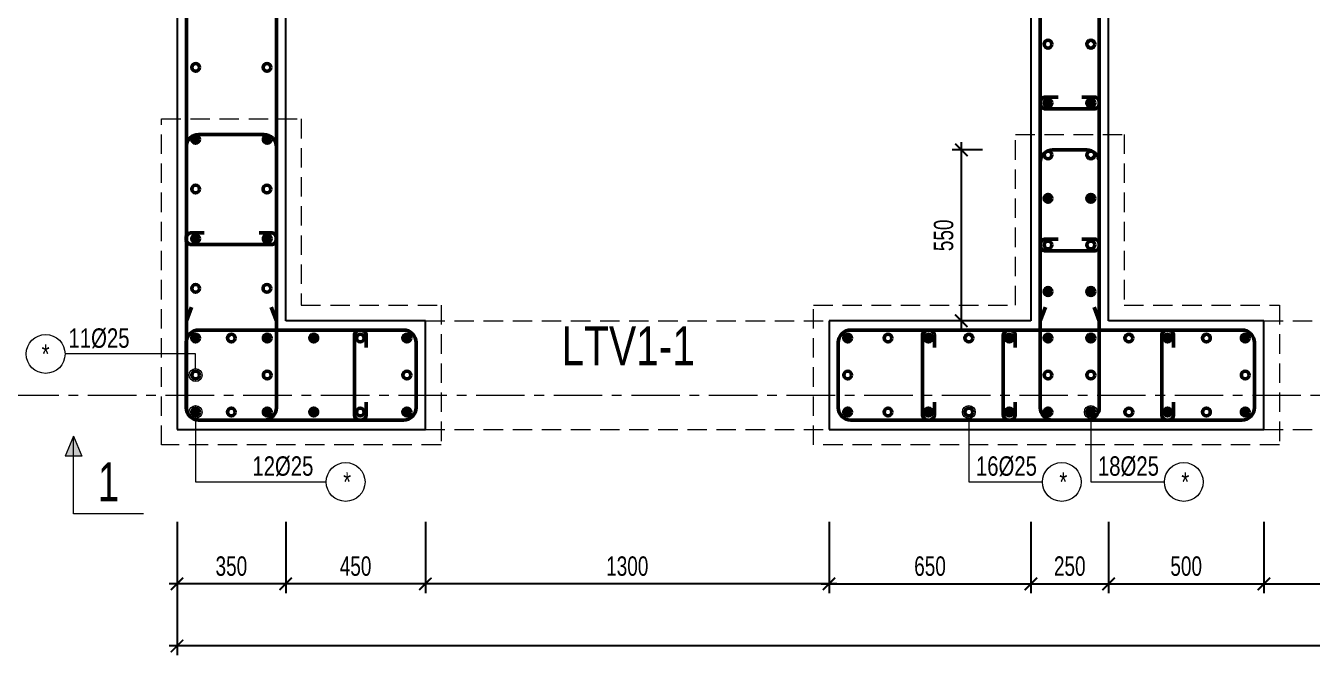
# Model space of a CAD drawing. Header units: millimetres. Extents: x -17374 to 181693, y -29783 to 15580.
# Drawn here: x 116128 to 120272, y 8250 to 10278 of the extents above; entities that cross this region are included whole.
import ezdxf
from ezdxf.enums import TextEntityAlignment as Align

# ---------------------------------------------------------------- set-up
doc = ezdxf.new("R2010")
doc.units = ezdxf.units.MM
doc.header["$LTSCALE"] = 250
doc.header["$MEASUREMENT"] = 0
for name, pattern in [('CENTER', [2, 1.25, -0.25, 0.25, -0.25]), ('CENTER2', [1.125, 0.75, -0.125, 0.125, -0.125]), ('HIDDEN', [0.375, 0.25, -0.125])]:
    doc.linetypes.add(name, pattern=pattern)
for name, color, linetype, lineweight in [('CDC.01.AXIS', 160, 'CENTER2', 13), ('CDC.02.DIM', 1, 'Continuous', 18), ('CDC.03.BORDER', 3, 'Continuous', 25), ('CDC.04.HIDDEN', 8, 'HIDDEN', 15), ('CDC.05.STEEL', 4, 'Continuous', 50), ('CDC.06.TEXT', 2, 'Continuous', 18), ('CDC.11.NOTE', 8, 'Continuous', 18), ('CDC.14.STEELNUM', 9, 'Continuous', 18), ('STEEL_NODE', 6, 'Continuous', 50)]:
    doc.layers.add(name, color=color, linetype=linetype, lineweight=lineweight)
doc.styles.add('KC_SMTEXT', font='arial.ttf', dxfattribs={"width": 0.7})
doc.styles.add('KCS_SMTEXT', font='arial.ttf', dxfattribs={"width": 0.7})
doc.dimstyles.new('KCS_DIM25', dxfattribs={"dimscale": 25, "dimtxt": 2.5, "dimasz": 1.6, "dimexe": 1.2, "dimexo": 0, "dimgap": 1, "dimtad": 1, "dimdec": 0, "dimzin": 0, "dimdsep": 46, "dimtxsty": 'KCS_SMTEXT', "dimblk": 'ARCHTICK', "dimcen": 0, "dimdle": 1, "dimclrd": 1, "dimclre": 1, "dimclrt": 2, "dimadec": 0, "dimazin": 0, "dimtfac": 1, "dimtdec": 0, "dimtix": 1, "dimtmove": 2, "dimatfit": 3, "dimfxl": 1, "dimtolj": 1, "dimtzin": 0, "dimarcsym": 0})

# ---------------------------------------------------------------- blocks, each defined once
blk = doc.blocks.new('_ArchTick')
at = {"color": 0, "linetype": 'ByBlock', "const_width": 0.15}
blk.add_lwpolyline([(-0.5, -0.5), (0.5, 0.5)], dxfattribs=at)
blk = doc.blocks.new('*D557')
at = {"layer": 'CDC.02.DIM', "color": 1, "lineweight": -2, "transparency": 16777216}
for p, q in [((116615.6, 8679.6), (116615.6, 8249.6)), ((126075.6, 8679.6), (126075.6, 8249.6)), ((126100.6, 8279.6), (116590.6, 8279.6))]:
    blk.add_line(p, q, dxfattribs=at)
at = {"layer": 'Defpoints', "color": 0, "transparency": 16777216}
for p in [(116615.6, 8679.6), (126075.6, 8679.6), (116615.6, 8279.6)]:
    blk.add_point(p, dxfattribs=at)
at = {"layer": 'CDC.02.DIM', "color": 1, "lineweight": -2, "transparency": 16777216, "xscale": 40, "yscale": 40, "zscale": 40, "rotation": 180}
blk.add_blockref('_ArchTick', (116615.6, 8279.6), dxfattribs=at)
at = {"layer": 'CDC.02.DIM', "color": 1, "lineweight": -2, "transparency": 16777216, "xscale": 40, "yscale": 40, "zscale": 40}
blk.add_blockref('_ArchTick', (126075.6, 8279.6), dxfattribs=at)
at = {"layer": 'CDC.02.DIM', "color": 2, "transparency": 16777216, "insert": (121345.6, 8336.6), "char_height": 62.5, "attachment_point": 5, "style": 'KCS_SMTEXT'}
blk.add_mtext('\\A1;9460', dxfattribs=at)
blk = doc.blocks.new('*D558')
at = {"layer": 'CDC.02.DIM', "color": 1, "lineweight": -2, "transparency": 16777216}
for p, q in [((117415.6, 8679.6), (117415.6, 8449.6)), ((118715.6, 8679.6), (118715.6, 8449.6)), ((118740.6, 8479.6), (117390.6, 8479.6))]:
    blk.add_line(p, q, dxfattribs=at)
at = {"layer": 'Defpoints', "color": 0, "transparency": 16777216}
for p in [(117415.6, 8679.6), (118715.6, 8679.6), (117415.6, 8479.6)]:
    blk.add_point(p, dxfattribs=at)
at = {"layer": 'CDC.02.DIM', "color": 1, "lineweight": -2, "transparency": 16777216, "xscale": 40, "yscale": 40, "zscale": 40, "rotation": 180}
blk.add_blockref('_ArchTick', (117415.6, 8479.6), dxfattribs=at)
at = {"layer": 'CDC.02.DIM', "color": 1, "lineweight": -2, "transparency": 16777216, "xscale": 40, "yscale": 40, "zscale": 40}
blk.add_blockref('_ArchTick', (118715.6, 8479.6), dxfattribs=at)
at = {"layer": 'CDC.02.DIM', "color": 2, "transparency": 16777216, "insert": (118065.6, 8536.5), "char_height": 62.5, "attachment_point": 5, "style": 'KCS_SMTEXT'}
blk.add_mtext('\\A1;1300', dxfattribs=at)
blk = doc.blocks.new('*D559')
at = {"layer": 'CDC.02.DIM', "color": 1, "lineweight": -2, "transparency": 16777216}
for p, q in [((116965.6, 8679.6), (116965.6, 8449.6)), ((117415.6, 8679.6), (117415.6, 8449.6)), ((117440.6, 8479.6), (116940.6, 8479.6))]:
    blk.add_line(p, q, dxfattribs=at)
at = {"layer": 'Defpoints', "color": 0, "transparency": 16777216}
for p in [(116965.6, 8679.6), (117415.6, 8679.6), (116965.6, 8479.6)]:
    blk.add_point(p, dxfattribs=at)
at = {"layer": 'CDC.02.DIM', "color": 1, "lineweight": -2, "transparency": 16777216, "xscale": 40, "yscale": 40, "zscale": 40, "rotation": 180}
blk.add_blockref('_ArchTick', (116965.6, 8479.6), dxfattribs=at)
at = {"layer": 'CDC.02.DIM', "color": 1, "lineweight": -2, "transparency": 16777216, "xscale": 40, "yscale": 40, "zscale": 40}
blk.add_blockref('_ArchTick', (117415.6, 8479.6), dxfattribs=at)
at = {"layer": 'CDC.02.DIM', "color": 2, "transparency": 16777216, "insert": (117190.6, 8536.5), "char_height": 62.5, "attachment_point": 5, "style": 'KCS_SMTEXT'}
blk.add_mtext('\\A1;450', dxfattribs=at)
blk = doc.blocks.new('*D560')
at = {"layer": 'CDC.02.DIM', "color": 1, "lineweight": -2, "transparency": 16777216}
for p, q in [((116615.6, 8679.6), (116615.6, 8449.6)), ((116965.6, 8679.6), (116965.6, 8449.6)), ((116990.6, 8479.6), (116590.6, 8479.6))]:
    blk.add_line(p, q, dxfattribs=at)
at = {"layer": 'Defpoints', "color": 0, "transparency": 16777216}
for p in [(116615.6, 8679.6), (116965.6, 8679.6), (116615.6, 8479.6)]:
    blk.add_point(p, dxfattribs=at)
at = {"layer": 'CDC.02.DIM', "color": 1, "lineweight": -2, "transparency": 16777216, "xscale": 40, "yscale": 40, "zscale": 40, "rotation": 180}
blk.add_blockref('_ArchTick', (116615.6, 8479.6), dxfattribs=at)
at = {"layer": 'CDC.02.DIM', "color": 1, "lineweight": -2, "transparency": 16777216, "xscale": 40, "yscale": 40, "zscale": 40}
blk.add_blockref('_ArchTick', (116965.6, 8479.6), dxfattribs=at)
at = {"layer": 'CDC.02.DIM', "color": 2, "transparency": 16777216, "insert": (116790.6, 8536.5), "char_height": 62.5, "attachment_point": 5, "style": 'KCS_SMTEXT'}
blk.add_mtext('\\A1;350', dxfattribs=at)
blk = doc.blocks.new('*D561')
at = {"layer": 'CDC.02.DIM', "color": 1, "lineweight": -2, "transparency": 16777216}
for p, q in [((118715.6, 8679.6), (118715.6, 8449.6)), ((119365.6, 8679.6), (119365.6, 8449.6)), ((118690.6, 8479.6), (119390.6, 8479.6))]:
    blk.add_line(p, q, dxfattribs=at)
at = {"layer": 'Defpoints', "color": 0, "transparency": 16777216}
for p in [(118715.6, 8679.6), (119365.6, 8679.6), (119365.6, 8479.6)]:
    blk.add_point(p, dxfattribs=at)
at = {"layer": 'CDC.02.DIM', "color": 1, "lineweight": -2, "transparency": 16777216, "xscale": 40, "yscale": 40, "zscale": 40, "rotation": 180}
blk.add_blockref('_ArchTick', (118715.6, 8479.6), dxfattribs=at)
at = {"layer": 'CDC.02.DIM', "color": 1, "lineweight": -2, "transparency": 16777216, "xscale": 40, "yscale": 40, "zscale": 40}
blk.add_blockref('_ArchTick', (119365.6, 8479.6), dxfattribs=at)
at = {"layer": 'CDC.02.DIM', "color": 2, "transparency": 16777216, "insert": (119040.6, 8536.5), "char_height": 62.5, "attachment_point": 5, "style": 'KCS_SMTEXT'}
blk.add_mtext('\\A1;650', dxfattribs=at)
blk = doc.blocks.new('*D562')
at = {"layer": 'CDC.02.DIM', "color": 1, "lineweight": -2, "transparency": 16777216}
for p, q in [((119365.6, 8679.6), (119365.6, 8449.6)), ((119615.6, 8679.6), (119615.6, 8449.6)), ((119340.6, 8479.6), (119640.6, 8479.6))]:
    blk.add_line(p, q, dxfattribs=at)
at = {"layer": 'Defpoints', "color": 0, "transparency": 16777216}
for p in [(119365.6, 8679.6), (119615.6, 8679.6), (119615.6, 8479.6)]:
    blk.add_point(p, dxfattribs=at)
at = {"layer": 'CDC.02.DIM', "color": 1, "lineweight": -2, "transparency": 16777216, "xscale": 40, "yscale": 40, "zscale": 40, "rotation": 180}
blk.add_blockref('_ArchTick', (119365.6, 8479.6), dxfattribs=at)
at = {"layer": 'CDC.02.DIM', "color": 1, "lineweight": -2, "transparency": 16777216, "xscale": 40, "yscale": 40, "zscale": 40}
blk.add_blockref('_ArchTick', (119615.6, 8479.6), dxfattribs=at)
at = {"layer": 'CDC.02.DIM', "color": 2, "transparency": 16777216, "insert": (119490.6, 8536.5), "char_height": 62.5, "attachment_point": 5, "style": 'KCS_SMTEXT'}
blk.add_mtext('\\A1;250', dxfattribs=at)
blk = doc.blocks.new('*D563')
at = {"layer": 'CDC.02.DIM', "color": 1, "lineweight": -2, "transparency": 16777216}
for p, q in [((119615.6, 8679.6), (119615.6, 8449.6)), ((120115.6, 8679.6), (120115.6, 8449.6)), ((119590.6, 8479.6), (120140.6, 8479.6))]:
    blk.add_line(p, q, dxfattribs=at)
at = {"layer": 'Defpoints', "color": 0, "transparency": 16777216}
for p in [(119615.6, 8679.6), (120115.6, 8679.6), (120115.6, 8479.6)]:
    blk.add_point(p, dxfattribs=at)
at = {"layer": 'CDC.02.DIM', "color": 1, "lineweight": -2, "transparency": 16777216, "xscale": 40, "yscale": 40, "zscale": 40, "rotation": 180}
blk.add_blockref('_ArchTick', (119615.6, 8479.6), dxfattribs=at)
at = {"layer": 'CDC.02.DIM', "color": 1, "lineweight": -2, "transparency": 16777216, "xscale": 40, "yscale": 40, "zscale": 40}
blk.add_blockref('_ArchTick', (120115.6, 8479.6), dxfattribs=at)
at = {"layer": 'CDC.02.DIM', "color": 2, "transparency": 16777216, "insert": (119865.6, 8536.5), "char_height": 62.5, "attachment_point": 5, "style": 'KCS_SMTEXT'}
blk.add_mtext('\\A1;500', dxfattribs=at)
blk = doc.blocks.new('*D564')
at = {"layer": 'CDC.02.DIM', "color": 1, "lineweight": -2, "transparency": 16777216}
for p, q in [((120115.6, 8679.6), (120115.6, 8449.6)), ((121315.6, 8679.6), (121315.6, 8449.6)), ((120090.6, 8479.6), (121340.6, 8479.6))]:
    blk.add_line(p, q, dxfattribs=at)
at = {"layer": 'Defpoints', "color": 0, "transparency": 16777216}
for p in [(120115.6, 8679.6), (121315.6, 8679.6), (121315.6, 8479.6)]:
    blk.add_point(p, dxfattribs=at)
at = {"layer": 'CDC.02.DIM', "color": 1, "lineweight": -2, "transparency": 16777216, "xscale": 40, "yscale": 40, "zscale": 40, "rotation": 180}
blk.add_blockref('_ArchTick', (120115.6, 8479.6), dxfattribs=at)
at = {"layer": 'CDC.02.DIM', "color": 1, "lineweight": -2, "transparency": 16777216, "xscale": 40, "yscale": 40, "zscale": 40}
blk.add_blockref('_ArchTick', (121315.6, 8479.6), dxfattribs=at)
at = {"layer": 'CDC.02.DIM', "color": 2, "transparency": 16777216, "insert": (120715.6, 8536.5), "char_height": 62.5, "attachment_point": 5, "style": 'KCS_SMTEXT'}
blk.add_mtext('\\A1;1200', dxfattribs=at)
blk = doc.blocks.new('*D543')
at = {"layer": 'CDC.02.DIM', "color": 1, "lineweight": -2, "transparency": 16777216}
for p, q in [((119209.7, 9877.3), (119111.5, 9877.3)), ((119141.5, 9302.3), (119141.5, 9902.3)), ((119209.7, 9327.3), (119111.5, 9327.3))]:
    blk.add_line(p, q, dxfattribs=at)
at = {"layer": 'Defpoints', "color": 0, "transparency": 16777216}
for p in [(119141.5, 9877.3), (119209.7, 9877.3), (119209.7, 9327.3)]:
    blk.add_point(p, dxfattribs=at)
at = {"layer": 'CDC.02.DIM', "color": 1, "lineweight": -2, "transparency": 16777216, "xscale": 40, "yscale": 40, "zscale": 40}
for p, rotation in [((119141.5, 9877.3), 90), ((119141.5, 9327.3), 270)]:
    blk.add_blockref('_ArchTick', p, dxfattribs=dict(at, rotation=rotation))
at = {"layer": 'CDC.02.DIM', "color": 2, "transparency": 16777216, "insert": (119084.6, 9602.3), "char_height": 62.5, "attachment_point": 5, "rotation": 90, "style": 'KCS_SMTEXT'}
blk.add_mtext('\\A1;550', dxfattribs=at)
blk = doc.blocks.new('GCHN')
at = {"layer": 'CDC.06.TEXT'}
h = blk.add_hatch(color=4, dxfattribs=at)
h.dxf.hatch_style = 1
h.paths.add_polyline_path([(0, 500), (-53.8, 370.1), (53.8, 370.1)])
at = {"layer": 'CDC.06.TEXT', "color": 4}
for p, q in [((0, 500), (-53.8, 370.1)), ((0, 0), (0, 500)), ((0, 500), (53.8, 370.1)), ((-53.8, 370.1), (53.8, 370.1)), ((-450, 0), (0, 0))]:
    blk.add_line(p, q, dxfattribs=at)
at = {"layer": 'CDC.06.TEXT', "color": 4, "style": 'KCS_SMTEXT', "width": 0.7}
blk.add_attdef('T', text='', height=250, dxfattribs=at).set_placement((-225, 205), align=Align.MIDDLE)

msp = doc.modelspace()

# ---------------------------------------------------------------- hatches: boundary and pattern name
at = {"layer": 'STEEL_NODE'}
h = msp.add_hatch(color=1, dxfattribs=at)
h.dxf.hatch_style = 1
h.paths.add_polyline_path([(119433.32, 10028.89, 1), (119408.32, 10028.89, 1)])
h = msp.add_hatch(color=1, dxfattribs=at)
h.dxf.hatch_style = 1
h.paths.add_polyline_path([(119546.03, 10028.89, -1), (119571.03, 10028.89, -1)])
h = msp.add_hatch(color=1, dxfattribs=at)
h.dxf.hatch_style = 1
h.paths.add_polyline_path([(116687.98, 9911.4, 1), (116662.98, 9911.4, 1)])
h = msp.add_hatch(color=1, dxfattribs=at)
h.dxf.hatch_style = 1
h.paths.add_polyline_path([(116893.58, 9911.4, -1), (116918.58, 9911.4, -1)])
h = msp.add_hatch(color=1, dxfattribs=at)
h.dxf.hatch_style = 1
h.paths.add_polyline_path([(119433.32, 9721.4, 1), (119408.32, 9721.4, 1)])
h = msp.add_hatch(color=1, dxfattribs=at)
h.dxf.hatch_style = 1
h.paths.add_polyline_path([(119546.03, 9721.4, -1), (119571.03, 9721.4, -1)])
h = msp.add_hatch(color=1, dxfattribs=at)
h.dxf.hatch_style = 1
h.paths.add_polyline_path([(116687.98, 9591.4, 1), (116662.98, 9591.4, 1)])
h = msp.add_hatch(color=1, dxfattribs=at)
h.dxf.hatch_style = 1
h.paths.add_polyline_path([(116893.58, 9591.4, -1), (116918.58, 9591.4, -1)])
h = msp.add_hatch(color=1, dxfattribs=at)
h.dxf.hatch_style = 1
h.paths.add_polyline_path([(119433.32, 9421.4, 1), (119408.32, 9421.4, 1)])
h = msp.add_hatch(color=1, dxfattribs=at)
h.dxf.hatch_style = 1
h.paths.add_polyline_path([(119546.03, 9421.4, -1), (119571.03, 9421.4, -1)])
h = msp.add_hatch(color=1, dxfattribs=at)
h.dxf.hatch_style = 1
h.paths.add_polyline_path([(116687.98, 9271.4, 1), (116662.98, 9271.4, 1)])
h = msp.add_hatch(color=1, dxfattribs=at)
h.dxf.hatch_style = 1
h.paths.add_polyline_path([(116893.58, 9271.4, -1), (116918.58, 9271.4, -1)])
h = msp.add_hatch(color=1, dxfattribs=at)
h.dxf.hatch_style = 1
h.paths.add_polyline_path([(117068.47, 9271.4, -1), (117043.47, 9271.4, -1)])
h = msp.add_hatch(color=1, dxfattribs=at)
h.dxf.hatch_style = 1
h.paths.add_polyline_path([(117343.25, 9271.4, -1), (117368.25, 9271.4, -1)])
h = msp.add_hatch(color=1, dxfattribs=at)
h.dxf.hatch_style = 1
h.paths.add_polyline_path([(118787.98, 9271.4, 1), (118762.98, 9271.4, 1)])
h = msp.add_hatch(color=1, dxfattribs=at)
h.dxf.hatch_style = 1
h.paths.add_polyline_path([(119048.11, 9271.4, 1), (119023.11, 9271.4, 1)])
h = msp.add_hatch(color=1, dxfattribs=at)
h.dxf.hatch_style = 1
h.paths.add_polyline_path([(119308.24, 9271.4, 1), (119283.24, 9271.4, 1)])
h = msp.add_hatch(color=1, dxfattribs=at)
h.dxf.hatch_style = 1
h.paths.add_polyline_path([(119433.32, 9271.4, 1), (119408.32, 9271.4, 1)])
h = msp.add_hatch(color=1, dxfattribs=at)
h.dxf.hatch_style = 1
h.paths.add_polyline_path([(119546.03, 9271.4, -1), (119571.03, 9271.4, -1)])
h = msp.add_hatch(color=1, dxfattribs=at)
h.dxf.hatch_style = 1
h.paths.add_polyline_path([(119793.41, 9271.4, -1), (119818.41, 9271.4, -1)])
h = msp.add_hatch(color=1, dxfattribs=at)
h.dxf.hatch_style = 1
h.paths.add_polyline_path([(120043.25, 9271.4, -1), (120068.25, 9271.4, -1)])
h = msp.add_hatch(color=1, dxfattribs=at)
h.dxf.hatch_style = 1
h.paths.add_polyline_path([(116687.98, 9033.23, -1), (116662.98, 9033.23, -1)])
h = msp.add_hatch(color=1, dxfattribs=at)
h.dxf.hatch_style = 1
h.paths.add_polyline_path([(116662.98, 9033.23, 1), (116687.98, 9033.23, 1)])
h = msp.add_hatch(color=1, dxfattribs=at)
h.dxf.hatch_style = 1
h.paths.add_polyline_path([(116893.58, 9033.23, 1), (116918.58, 9033.23, 1)])
h = msp.add_hatch(color=1, dxfattribs=at)
h.dxf.hatch_style = 1
h.paths.add_polyline_path([(116918.58, 9033.23, -1), (116893.58, 9033.23, -1)])
h = msp.add_hatch(color=1, dxfattribs=at)
h.dxf.hatch_style = 1
h.paths.add_polyline_path([(117043.47, 9033.23, 1), (117068.47, 9033.23, 1)])
h = msp.add_hatch(color=1, dxfattribs=at)
h.dxf.hatch_style = 1
h.paths.add_polyline_path([(117068.47, 9033.23, -1), (117043.47, 9033.23, -1)])
h = msp.add_hatch(color=1, dxfattribs=at)
h.dxf.hatch_style = 1
h.paths.add_polyline_path([(117343.25, 9033.23, 1), (117368.25, 9033.23, 1)])
h = msp.add_hatch(color=1, dxfattribs=at)
h.dxf.hatch_style = 1
h.paths.add_polyline_path([(117368.25, 9033.23, -1), (117343.25, 9033.23, -1)])
h = msp.add_hatch(color=1, dxfattribs=at)
h.dxf.hatch_style = 1
h.paths.add_polyline_path([(118787.98, 9033.23, -1), (118762.98, 9033.23, -1)])
h = msp.add_hatch(color=1, dxfattribs=at)
h.dxf.hatch_style = 1
h.paths.add_polyline_path([(118762.98, 9033.23, 1), (118787.98, 9033.23, 1)])
h = msp.add_hatch(color=1, dxfattribs=at)
h.dxf.hatch_style = 1
h.paths.add_polyline_path([(119048.11, 9033.23, -1), (119023.11, 9033.23, -1)])
h = msp.add_hatch(color=1, dxfattribs=at)
h.dxf.hatch_style = 1
h.paths.add_polyline_path([(119308.24, 9033.23, -1), (119283.24, 9033.23, -1)])
h = msp.add_hatch(color=1, dxfattribs=at)
h.dxf.hatch_style = 1
h.paths.add_polyline_path([(119433.32, 9033.23, -1), (119408.32, 9033.23, -1)])
h = msp.add_hatch(color=1, dxfattribs=at)
h.dxf.hatch_style = 1
h.paths.add_polyline_path([(119408.32, 9033.23, 1), (119433.32, 9033.23, 1)])
h = msp.add_hatch(color=1, dxfattribs=at)
h.dxf.hatch_style = 1
h.paths.add_polyline_path([(119546.03, 9033.23, 1), (119571.03, 9033.23, 1)])
h = msp.add_hatch(color=1, dxfattribs=at)
h.dxf.hatch_style = 1
h.paths.add_polyline_path([(119571.03, 9033.23, -1), (119546.03, 9033.23, -1)])
h = msp.add_hatch(color=1, dxfattribs=at)
h.dxf.hatch_style = 1
h.paths.add_polyline_path([(119793.41, 9033.23, 1), (119818.41, 9033.23, 1)])
h = msp.add_hatch(color=1, dxfattribs=at)
h.dxf.hatch_style = 1
h.paths.add_polyline_path([(119818.41, 9033.23, -1), (119793.41, 9033.23, -1)])
h = msp.add_hatch(color=1, dxfattribs=at)
h.dxf.hatch_style = 1
h.paths.add_polyline_path([(120043.25, 9033.23, 1), (120068.25, 9033.23, 1)])
h = msp.add_hatch(color=1, dxfattribs=at)
h.dxf.hatch_style = 1
h.paths.add_polyline_path([(120068.25, 9033.23, -1), (120043.25, 9033.23, -1)])

# ---------------------------------------------------------------- linework, layer by layer
at = {"layer": 'CDC.01.AXIS', "linetype": 'CENTER', "ltscale": 0.5}
msp.add_line((116078.72, 9087.31), (126612.51, 9087.31), dxfattribs=at)
at = {"layer": 'CDC.03.BORDER'}
for p, q in [((116615.61, 12377.31), (116615.61, 8977.31)), ((116965.61, 9327.31), (116965.61, 12127.31)), ((119365.61, 12127.31), (119365.61, 9327.31)), ((119615.61, 9327.31), (119615.61, 11677.31)), ((117415.61, 9327.31), (116965.61, 9327.31)), ((117415.61, 8977.31), (117415.61, 9327.31)), ((119365.61, 9327.31), (118715.61, 9327.31)), ((118715.61, 9327.31), (118715.61, 8977.31)), ((120115.61, 9327.31), (119615.61, 9327.31)), ((120115.61, 8977.31), (120115.61, 9327.31)), ((116615.61, 8977.31), (117415.61, 8977.31)), ((118715.61, 8977.31), (120115.61, 8977.31))]:
    msp.add_line(p, q, dxfattribs=at)
at = {"layer": 'CDC.04.HIDDEN'}
for p, q in [((117415.61, 9327.31), (118715.61, 9327.31)), ((120115.61, 9327.31), (121315.61, 9327.31)), ((117415.61, 8977.31), (118715.61, 8977.31)), ((120115.61, 8977.31), (121315.61, 8977.31))]:
    msp.add_line(p, q, dxfattribs=at)
for points in [[(116565.18, 9977.31), (117015.61, 9977.31), (117015.61, 9377.26), (117465.78, 9377.26), (117465.78, 8927.31), (116565.18, 8927.31), (116565.18, 9977.31)], [(119665.61, 9927.31), (119665.61, 9377.26), (120165.63, 9377.26), (120165.63, 8927.31), (118665.18, 8927.31), (118665.18, 9377.26), (119315.61, 9377.26), (119315.61, 9927.31), (119665.61, 9927.31)]]:
    msp.add_lwpolyline(points, close=True, dxfattribs=at)
at = {"layer": 'CDC.05.STEEL'}
for points in [[(116662.39, 12083.97), (116645.61, 12127.31), (116645.61, 9327.31), (116662.38, 9370.66)], [(116918.84, 12083.97), (116935.61, 12127.31), (116935.61, 9327.31), (116918.84, 9370.66)], [(119412.39, 11633.97), (119395.62, 11677.31), (119395.61, 9327.31), (119412.39, 9370.66)], [(119568.84, 11633.97), (119585.61, 11677.31), (119585.61, 9327.31), (119568.84, 9370.66)]]:
    msp.add_lwpolyline(points, dxfattribs=at)
for points in [[(119529.99, 10047.96), (119569.36, 10047.96, -0.4142136), (119585.61, 10031.71), (119585.61, 10026.07, -0.4142136), (119569.36, 10009.81), (119411.87, 10009.81, -0.4142136), (119395.61, 10026.07), (119395.61, 10031.71, -0.4142136), (119411.87, 10047.96), (119453.66, 10047.96)], [(116879.66, 9610.57), (116919.03, 9610.57, -0.4142136), (116935.28, 9594.32), (116935.28, 9588.68, -0.4142136), (116919.03, 9572.42), (116661.54, 9572.42, -0.4142136), (116645.28, 9588.68), (116645.28, 9594.32, -0.4142136), (116661.54, 9610.57), (116703.33, 9610.57)], [(119529.99, 9590.48), (119569.36, 9590.48, -0.4142136), (119585.61, 9574.22), (119585.61, 9568.58, -0.4142136), (119569.36, 9552.33), (119411.87, 9552.33, -0.4142136), (119395.61, 9568.58), (119395.61, 9574.22, -0.4142136), (119411.87, 9590.48), (119453.66, 9590.48)], [(117224.93, 9241.12), (117224.93, 9280.49, 0.4142136), (117208.68, 9296.74), (117203.04, 9296.74, 0.4142136), (117186.78, 9280.49), (117186.78, 9023.57, 0.4142136), (117203.04, 9007.31), (117208.68, 9007.31, 0.4142136), (117224.93, 9023.57), (117224.93, 9065.36)], [(119054.69, 9241.12), (119054.69, 9280.49, 0.4142136), (119038.43, 9296.74), (119032.79, 9296.74, 0.4142136), (119016.54, 9280.49), (119016.54, 9023.57, 0.4142136), (119032.79, 9007.31), (119038.43, 9007.31, 0.4142136), (119054.69, 9023.57), (119054.69, 9065.36)], [(119314.82, 9241.12), (119314.82, 9280.49, 0.4142136), (119298.57, 9296.74), (119292.92, 9296.74, 0.4142136), (119276.67, 9280.49), (119276.67, 9023.57, 0.4142136), (119292.92, 9007.31), (119298.57, 9007.31, 0.4142136), (119314.82, 9023.57), (119314.82, 9065.36)], [(119824.99, 9241.12), (119824.99, 9280.49, 0.4142136), (119808.73, 9296.74), (119803.09, 9296.74, 0.4142136), (119786.84, 9280.49), (119786.84, 9023.57, 0.4142136), (119803.09, 9007.31), (119808.73, 9007.31, 0.4142136), (119824.99, 9023.57), (119824.99, 9065.36)]]:
    msp.add_lwpolyline(points, format="xyb", dxfattribs=at)
for points in [[(116895.61, 9007.31, 0.4142136), (116935.61, 9047.31), (116935.61, 9887.31, 0.4142136), (116895.61, 9927.31), (116685.61, 9927.31, 0.4142136), (116645.61, 9887.31), (116645.61, 9047.31, 0.4142136), (116685.61, 9007.31)], [(119545.61, 9007.31, 0.4142136), (119585.61, 9047.31), (119585.61, 9837.31, 0.4142136), (119545.61, 9877.31), (119435.61, 9877.31, 0.4142136), (119395.61, 9837.31), (119395.61, 9047.31, 0.4142136), (119435.61, 9007.31)], [(116645.28, 9047.31, 0.4142136), (116685.28, 9007.31), (117345.28, 9007.31, 0.4142136), (117385.28, 9047.31), (117385.28, 9257.31, 0.4142136), (117345.28, 9297.31), (116685.28, 9297.31, 0.4142136), (116645.28, 9257.31)], [(118745.28, 9047.31, 0.4142136), (118785.28, 9007.31), (120045.28, 9007.31, 0.4142136), (120085.28, 9047.31), (120085.28, 9257.31, 0.4142136), (120045.28, 9297.31), (118785.28, 9297.31, 0.4142136), (118745.28, 9257.31)]]:
    msp.add_lwpolyline(points, format="xyb", close=True, dxfattribs=at)
at = {"layer": 'CDC.11.NOTE', "color": 1}
for points in [[(116675.48, 9173.15), (116675.48, 9220.19), (116254.93, 9220.19)], [(116675.48, 9012.39), (116675.48, 8807.97), (117096.03, 8807.97)], [(119165.68, 9012.39), (119165.68, 8807.97), (119402.44, 8807.97)], [(119558.53, 9012.39), (119558.53, 8807.97), (119795.3, 8807.97)]]:
    msp.add_lwpolyline(points, dxfattribs=at)
for centre in [(116675.48, 9152.31), (116675.48, 9033.23), (119165.68, 9033.23), (119558.53, 9033.23)]:
    msp.add_circle(centre, 20.83, dxfattribs=at)
at = {"layer": 'CDC.14.STEELNUM'}
for centre in [(116192.43, 9220.19), (117158.53, 8807.97), (119464.94, 8807.97), (119857.8, 8807.97)]:
    msp.add_circle(centre, 62.5, dxfattribs=at)
at = {"layer": 'STEEL_NODE', "color": 3}
for centre in [(119420.82, 10218.26), (119558.53, 10218.26), (116675.81, 10143.23), (116905.41, 10143.23), (119420.82, 10028.89), (119558.53, 10028.89), (116675.48, 9911.4), (116906.08, 9911.4), (119420.82, 9861.4), (119558.53, 9861.4), (116675.48, 9751.4), (116905.08, 9751.4), (119420.82, 9721.4), (119558.53, 9721.4), (116675.48, 9591.4), (116906.08, 9591.4), (119420.82, 9571.4), (119558.53, 9571.4), (116675.48, 9431.4), (116905.08, 9431.4), (119420.82, 9421.4), (119558.53, 9421.4), (116675.48, 9271.4), (116790.78, 9271.4), (116906.08, 9271.4), (117055.97, 9271.4), (117205.86, 9271.4), (117355.75, 9271.4), (118775.48, 9271.4), (118905.55, 9271.4), (119035.61, 9271.4), (119165.68, 9271.4), (119295.74, 9271.4), (119420.82, 9271.4), (119558.53, 9271.4), (119680.99, 9271.4), (119805.91, 9271.4), (119930.83, 9271.4), (120055.75, 9271.4), (116675.48, 9152.31), (116675.48, 9152.31), (116906.08, 9152.31), (116906.08, 9152.31), (117355.75, 9152.31), (117355.75, 9152.31), (118775.48, 9152.31), (118775.48, 9152.31), (119420.82, 9152.31), (119420.82, 9152.31), (119558.53, 9152.31), (119558.53, 9152.31), (120055.75, 9152.31), (120055.75, 9152.31), (116675.48, 9033.23), (116675.48, 9033.23), (116790.78, 9033.23), (116790.78, 9033.23), (116906.08, 9033.23), (116906.08, 9033.23), (117055.97, 9033.23), (117055.97, 9033.23), (117205.86, 9033.23), (117205.86, 9033.23), (117355.75, 9033.23), (117355.75, 9033.23), (118775.48, 9033.23), (118775.48, 9033.23), (118905.55, 9033.23), (119035.61, 9033.23), (119165.68, 9033.23), (119295.74, 9033.23), (119420.82, 9033.23), (119420.82, 9033.23), (119558.53, 9033.23), (119558.53, 9033.23), (119680.99, 9033.23), (119680.99, 9033.23), (119805.91, 9033.23), (119805.91, 9033.23), (119930.83, 9033.23), (119930.83, 9033.23), (120055.75, 9033.23), (120055.75, 9033.23)]:
    msp.add_circle(centre, 12.5, dxfattribs=at)

# ---------------------------------------------------------------- block references
at = {"layer": 'CDC.06.TEXT'}
ref = msp.add_blockref('GCHN', (116282.34, 8705.65), dxfattribs=dict(at, xscale=-0.5, yscale=0.5, zscale=0.5))
ref.add_attrib('T', '1', dxfattribs={"color": 4, "height": 125, "style": 'KCS_SMTEXT', "width": 0.7}).set_placement((116394.84, 8808.15), align=Align.MIDDLE)

# ---------------------------------------------------------------- texts
at = {"layer": 'CDC.06.TEXT', "style": 'KC_SMTEXT', "width": 0.75}
for s, p in [('11%%C25', (116364.39, 9240.19)), ('12%%C25', (116956.54, 8827.97)), ('16%%C25', (119286.68, 8827.97)), ('18%%C25', (119679.54, 8827.97))]:
    msp.add_text(s, height=62.5, dxfattribs=at).set_placement(p, align=Align.CENTER)
at = {"layer": 'CDC.06.TEXT', "color": 4, "style": 'KCS_SMTEXT', "width": 0.75}
msp.add_text('LTV1-1', height=125, dxfattribs=at).set_placement((118068.73, 9183.7), align=Align.CENTER)
at = {"layer": 'CDC.14.STEELNUM', "color": 2, "style": 'KC_SMTEXT', "width": 0.75}
for p in [(116192.43, 9220.19), (117163.42, 8807.97), (119469.83, 8807.97), (119862.69, 8807.97)]:
    msp.add_text('*', height=62.5, dxfattribs=at).set_placement(p, align=Align.MIDDLE_CENTER)

# ---------------------------------------------------------------- dimensions: what is measured, and where the dimension line sits
at = {"layer": 'CDC.02.DIM'}
for base, p1, p2, angle, picture, middle in [((119141.47, 9877.31), (119209.66, 9327.31), (119209.66, 9877.31), 90, '*D543', (119084.56, 9602.31)), ((116615.61, 8279.65), (126075.61, 8679.57), (116615.61, 8679.57), 180, '*D557', (121345.61, 8336.56)), ((116615.61, 8479.57), (116965.61, 8679.57), (116615.61, 8679.57), 180, '*D560', (116790.61, 8536.5)), ((116965.61, 8479.57), (117415.61, 8679.57), (116965.61, 8679.57), 180, '*D559', (117190.61, 8536.48)), ((117415.61, 8479.57), (118715.61, 8679.57), (117415.61, 8679.57), 180, '*D558', (118065.61, 8536.5))]:
    dim = msp.add_linear_dim(base=base, p1=p1, p2=p2, angle=angle, dimstyle='KCS_DIM25', dxfattribs=at)
    dim.commit()
    dim.dimension.update_dxf_attribs({"geometry": picture, "text_midpoint": middle})
for base, p1, p2, picture, middle in [((119365.61, 8479.57), (118715.61, 8679.57), (119365.61, 8679.57), '*D561', (119040.61, 8536.48)), ((119615.61, 8479.57), (119365.61, 8679.57), (119615.61, 8679.57), '*D562', (119490.61, 8536.48)), ((120115.61, 8479.57), (119615.61, 8679.57), (120115.61, 8679.57), '*D563', (119865.61, 8536.48)), ((121315.61, 8479.57), (120115.61, 8679.57), (121315.61, 8679.57), '*D564', (120715.61, 8536.48))]:
    dim = msp.add_linear_dim(base=base, p1=p1, p2=p2, dimstyle='KCS_DIM25', dxfattribs=at)
    dim.commit()
    dim.dimension.update_dxf_attribs({"geometry": picture, "text_midpoint": middle})

doc.saveas('drawing.dxf')
